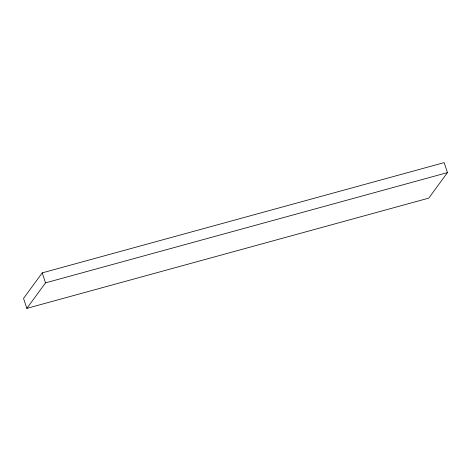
<?xml version="1.0" encoding="UTF-8"?>
<svg xmlns="http://www.w3.org/2000/svg" width="471" height="471" viewBox="0 0 471 471"><rect width="100%" height="100%" fill="white"/><g stroke="black" fill="none" stroke-linecap="round" stroke-linejoin="round"><path stroke-width="0.71" d="M42.231 272.874L23.55 298.39L26.835 308.381L428.769 198.126L447.45 172.61L444.165 162.619L42.231 272.874L45.516 282.865L26.835 308.381M45.516 282.865L447.45 172.61"/></g></svg>
